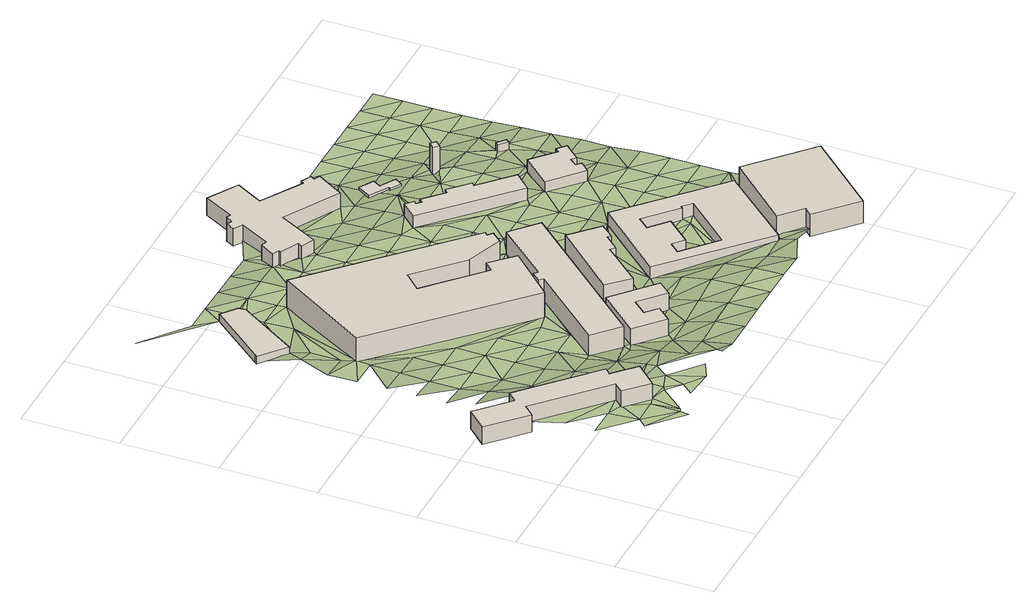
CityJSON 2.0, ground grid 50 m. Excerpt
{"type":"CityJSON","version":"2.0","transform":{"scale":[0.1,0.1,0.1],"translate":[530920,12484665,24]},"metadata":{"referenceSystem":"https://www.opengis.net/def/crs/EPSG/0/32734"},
"CityObjects":{
"building1":{"type":"Building","attributes":{"address":"Salt River Cape Town","building":"dormitory","building:levels":3,"beds":"45","residential":"university","building_height":9.7,"plus_code":"4FRW3F76+C26","ground_height":35.88,"roof_height":45.58},"geometry":[{"type":"Solid","lod":"1","boundaries":[[[[0,1,2,3]],[[1,4,5,2]],[[4,6,7,5]],[[6,8,9,7]],[[8,10,11,9]],[[10,12,13,11]],[[12,14,15,13]],[[14,16,17,15]],[[16,18,19,17]],[[18,20,21,19]],[[20,22,23,21]],[[22,0,3,23]],[[3,2,5,7,9,11,13,15,17,19,21,23]],[[22,20,18,16,14,12,10,8,6,4,1,0]]]]}]},
"building2":{"type":"Building","attributes":{"address":"352 Victoria Road Salt River Cape Town","building":"retail","building:levels":1,"building_height":4.1,"plus_code":"4FRW3F86+223","ground_height":28.42,"roof_height":32.52},"geometry":[{"type":"Solid","lod":"1","boundaries":[[[[24,25,26,27]],[[25,28,29,26]],[[28,30,31,29]],[[30,32,33,31]],[[32,34,35,33]],[[34,24,27,35]],[[27,26,29,31,33,35]],[[34,32,30,28,25,24]]]]}]},
"building3":{"type":"Building","attributes":{"address":"358 on Victoria Victoria Road Cape Town","building":"commercial","building:levels":5,"building_height":15.3,"plus_code":"4FRW3F76+Q4P","ground_height":28.44,"roof_height":43.74},"geometry":[{"type":"Solid","lod":"1","boundaries":[[[[36,37,38,39]],[[37,40,41,38]],[[40,42,43,41]],[[42,44,45,43]],[[44,46,47,45]],[[46,48,49,47]],[[48,50,51,49]],[[50,52,53,51]],[[52,54,55,53]],[[54,56,57,55]],[[56,58,59,57]],[[58,60,61,59]],[[60,36,39,61]],[[39,38,41,43,45,47,49,51,53,55,57,59,61]],[[60,58,56,54,52,50,48,46,44,42,40,37,36]]]]}]},
"building4":{"type":"Building","attributes":{"address":"Victoria Road Salt River Cape Town","building":"residential","building:levels":3,"building:flats":"25","residential":"student","building_height":9.7,"plus_code":"4FRW3F76+C8F","ground_height":29.13,"roof_height":38.83},"geometry":[{"type":"Solid","lod":"1","boundaries":[[[[62,63,64,65]],[[63,66,67,64]],[[66,68,69,67]],[[68,70,71,69]],[[70,72,73,71]],[[72,74,75,73]],[[74,76,77,75]],[[76,62,65,77]],[[65,64,67,69,71,73,75,77]],[[76,74,72,70,68,66,63,62]]]]}]},
"building5":{"type":"Building","attributes":{"address":"Victoria Road Salt River Cape Town","building":"residential","building:levels":4,"building:flats":"150","residential":"student","building_height":12.5,"plus_code":"4FRW3F76+G8G","ground_height":29.07,"roof_height":41.57},"geometry":[{"type":"Solid","lod":"1","boundaries":[[[[78,79,80,81]],[[79,82,83,80]],[[82,84,85,83]],[[84,86,87,85]],[[86,88,89,87]],[[88,90,91,89]],[[90,92,93,91]],[[92,78,81,93]],[[81,80,83,85,87,89,91,93]],[[92,90,88,86,84,82,79,78]]]]}]},
"building6":{"type":"Building","attributes":{"address":"Victoria Road Salt River Cape Town","building":"residential","building:levels":3,"building:flats":"25","residential":"student","building_height":9.7,"plus_code":"4FRW3F76+GFP","ground_height":29.16,"roof_height":38.86},"geometry":[{"type":"Solid","lod":"1","boundaries":[[[[94,95,96,97]],[[95,98,99,96]],[[98,100,101,99]],[[100,102,103,101]],[[102,104,105,103]],[[104,106,107,105]],[[106,108,109,107]],[[108,94,97,109]],[[97,96,99,101,103,105,107,109]],[[108,106,104,102,100,98,95,94]]]]}]},
"building7":{"type":"Building","attributes":{"address":"271 Victoria Road Salt River Cape Town","building":"commercial","building:levels":3,"building_height":9.7,"plus_code":"4FRW3F86+495","ground_height":25.04,"roof_height":34.74},"geometry":[{"type":"Solid","lod":"1","boundaries":[[[[110,111,112,113]],[[111,114,115,112]],[[114,116,117,115]],[[116,118,119,117]],[[118,120,121,119]],[[120,122,123,121]],[[122,124,125,123]],[[124,126,127,125]],[[126,128,129,127]],[[128,130,131,129]],[[130,132,133,131]],[[132,134,135,133]],[[134,136,137,135]],[[136,138,139,137]],[[138,140,141,139]],[[140,142,143,141]],[[142,144,145,143]],[[144,146,147,145]],[[146,148,149,147]],[[148,150,151,149]],[[150,152,153,151]],[[152,154,155,153]],[[154,156,157,155]],[[156,110,113,157]],[[113,112,115,117,119,121,123,125,127,129,131,133,135,137,139,141,143,145,147,149,151,153,155,157]],[[156,154,152,150,148,146,144,142,140,138,136,134,132,130,128,126,124,122,120,118,116,114,111,110]]]]}]},
"building8":{"type":"Building","attributes":{"building":"commercial","building:levels":2,"building_height":6.9,"plus_code":"4FRW3F76+CQF","ground_height":29.4,"roof_height":36.3},"geometry":[{"type":"Solid","lod":"1","boundaries":[[[[158,159,160,161]],[[159,162,163,160]],[[162,164,165,163]],[[164,158,161,165]],[[166,167,168,169]],[[167,170,171,168]],[[170,172,173,171]],[[172,174,175,173]],[[174,176,177,175]],[[176,178,179,177]],[[178,180,181,179]],[[180,182,183,181]],[[182,184,185,183]],[[184,166,169,185]],[[161,160,163,165],[169,168,171,173,175,177,179,181,183,185]],[[164,162,159,158],[184,182,180,178,176,174,172,170,167,166]]]]}]},
"building9":{"type":"Building","attributes":{"address":"Salt River Fire Station 346A Victoria Road Salt River 7925 Cape Town","building":"fire_station","building:levels":2,"amenity":"fire_station","operator":"City of Cape Town","building_height":6.9,"plus_code":"4FRW3F76+RH9","ground_height":28.48,"roof_height":35.38},"geometry":[{"type":"Solid","lod":"1","boundaries":[[[[186,187,188,189]],[[187,190,191,188]],[[190,192,193,191]],[[192,194,195,193]],[[194,196,197,195]],[[196,198,199,197]],[[198,200,201,199]],[[200,202,203,201]],[[202,204,205,203]],[[204,206,207,205]],[[206,208,209,207]],[[208,186,189,209]],[[189,188,191,193,195,197,199,201,203,205,207,209]],[[208,206,204,202,200,198,196,194,192,190,187,186]]]]}]},
"building10":{"type":"Building","attributes":{"building":"roof","building:levels":1,"building_height":1.3,"min_height":2.8,"plus_code":"4FRW3F76+XH5","ground_height":25.29,"roof_height":30.69,"bottom_roof_height":29.39},"geometry":[{"type":"Solid","lod":"1","boundaries":[[[[210,211,212,213]],[[211,214,215,212]],[[214,216,217,215]],[[216,218,219,217]],[[218,220,221,219]],[[220,222,223,221]],[[222,224,225,223]],[[224,210,213,225]],[[213,212,215,217,219,221,223,225]],[[224,222,220,218,216,214,211,210]]]]}]},
"building11":{"type":"Building","attributes":{"address":"Fairland House 364B Victoria Road Salt River Cape Town","building":"commercial","building:levels":4,"building_height":12.5,"plus_code":"4FRW3F76+7RX","ground_height":31.62,"roof_height":44.12},"geometry":[{"type":"Solid","lod":"1","boundaries":[[[[226,227,228,229]],[[227,230,231,228]],[[230,232,233,231]],[[232,234,235,233]],[[234,236,237,235]],[[236,226,229,237]],[[229,228,231,233,235,237]],[[236,234,232,230,227,226]]]]}]},
"building12":{"type":"Building","attributes":{"building":"tower","building:levels":5,"building_height":15.3,"plus_code":"4FRW3F76+WP2","ground_height":26.21,"roof_height":41.51},"geometry":[{"type":"Solid","lod":"1","boundaries":[[[[238,239,240,241]],[[239,242,243,240]],[[242,244,245,243]],[[244,238,241,245]],[[241,240,243,245]],[[244,242,239,238]]]]}]},
"building13":{"type":"Building","attributes":{"address":"Beth Uriel 289 Victoria Road Salt River 7925 Cape Town","building":"residential","building:levels":2,"beds":"30","amenity":"social_facility","social_facility":"shelter","building_height":6.9,"plus_code":"4FRW3F76+PQ3","ground_height":27.37,"roof_height":34.27},"geometry":[{"type":"Solid","lod":"1","boundaries":[[[[246,247,248,249]],[[247,250,251,248]],[[250,252,253,251]],[[252,254,255,253]],[[254,256,257,255]],[[256,258,259,257]],[[258,260,261,259]],[[260,262,263,261]],[[262,264,265,263]],[[264,246,249,265]],[[249,248,251,253,255,257,259,261,263,265]],[[264,262,260,258,256,254,252,250,247,246]]]]}]},
"building14":{"type":"Building","attributes":{"address":"Me’Kasi Coffee","building":"retail","building:levels":1,"amenity":"cafe","building_height":4.1,"plus_code":"4FRW3F76+RRF","ground_height":26.46,"roof_height":30.56},"geometry":[{"type":"Solid","lod":"1","boundaries":[[[[266,267,268,269]],[[267,270,271,268]],[[270,272,273,271]],[[272,266,269,273]],[[269,268,271,273]],[[272,270,267,266]]]]}]},
"terrain1":{"type":"TINRelief","geometry":[{"type":"CompositeSurface","lod":"1","boundaries":[[[274,275,276]],[[277,278,279]],[[274,280,281]],[[281,280,282]],[[275,277,279]],[[274,283,275]],[[284,285,286]],[[281,287,274]],[[287,283,274]],[[283,277,275]],[[288,287,281]],[[289,283,287]],[[287,288,289]],[[290,291,285]],[[292,285,284]],[[293,289,288]],[[292,284,294]],[[290,295,296]],[[297,290,285]],[[298,295,299]],[[289,293,300]],[[297,285,292]],[[301,289,300]],[[295,290,302]],[[299,303,304]],[[294,305,306]],[[307,300,293]],[[302,290,297]],[[306,305,301]],[[294,308,292]],[[304,303,309]],[[310,311,312]],[[313,314,307]],[[299,295,315]],[[306,308,294]],[[316,300,307]],[[300,316,301]],[[292,317,297]],[[315,295,302]],[[311,310,309]],[[308,317,292]],[[316,307,314]],[[318,303,299]],[[319,320,312]],[[301,321,306]],[[311,319,312]],[[322,302,297]],[[318,299,315]],[[323,301,316]],[[297,317,322]],[[303,324,309]],[[308,306,325]],[[326,327,320]],[[323,321,301]],[[316,314,328]],[[324,303,318]],[[311,309,324]],[[319,329,320]],[[315,302,330]],[[317,308,325]],[[302,322,331]],[[306,321,325]],[[329,326,320]],[[318,315,330]],[[302,331,330]],[[322,317,332]],[[333,311,324]],[[325,334,317]],[[335,319,311]],[[318,333,324]],[[321,323,336]],[[329,319,335]],[[331,322,332]],[[333,318,330]],[[332,317,334]],[[326,329,335]],[[321,336,325]],[[336,323,337]],[[323,338,337]],[[334,325,339]],[[331,340,330]],[[340,331,332]],[[334,339,332]],[[336,341,325]],[[325,342,339]],[[24,343,344]],[[345,333,330]],[[335,346,326]],[[342,325,341]],[[345,330,340]],[[311,333,347]],[[338,348,349]],[[326,346,32]],[[58,335,311]],[[338,350,337]],[[351,332,339]],[[337,352,336]],[[341,336,353]],[[340,332,351]],[[349,350,338]],[[352,337,350]],[[342,341,353]],[[352,353,336]],[[345,340,354]],[[343,24,355]],[[345,347,333]],[[351,354,340]],[[34,356,24]],[[346,335,58]],[[350,349,357]],[[24,356,355]],[[353,358,342]],[[359,353,352]],[[346,360,32]],[[361,352,350]],[[351,339,362]],[[345,354,347]],[[34,32,363]],[[34,363,356]],[[360,346,58]],[[357,361,350]],[[354,351,347]],[[356,363,355]],[[364,359,352]],[[363,32,360]],[[358,353,62]],[[352,361,364]],[[365,342,358]],[[359,364,68]],[[363,366,355]],[[357,367,361]],[[351,362,347]],[[368,360,58]],[[369,68,370]],[[370,72,369]],[[360,368,363]],[[371,372,373]],[[361,374,364]],[[368,58,375]],[[376,68,364]],[[358,62,365]],[[374,361,367]],[[375,58,377]],[[68,376,370]],[[366,363,378]],[[373,372,379]],[[72,370,376]],[[363,368,378]],[[380,347,362]],[[372,381,379]],[[347,380,382]],[[383,364,374]],[[364,383,376]],[[371,373,384]],[[62,95,365]],[[368,375,385]],[[58,386,377]],[[378,387,366]],[[388,374,367]],[[377,385,375]],[[95,62,389]],[[390,347,382]],[[373,379,384]],[[391,389,62]],[[383,392,376]],[[379,381,393]],[[342,365,92]],[[378,368,394]],[[391,376,392]],[[383,374,395]],[[385,396,368]],[[393,384,379]],[[388,395,374]],[[387,378,394]],[[396,394,368]],[[95,397,365]],[[398,390,382]],[[58,399,386]],[[400,385,377]],[[401,392,383]],[[391,402,389]],[[386,400,377]],[[395,401,383]],[[403,393,390]],[[391,392,404]],[[405,384,393]],[[385,406,396]],[[394,407,387]],[[402,391,408]],[[409,394,396]],[[388,410,395]],[[400,406,385]],[[401,404,392]],[[403,405,393]],[[394,409,411]],[[412,409,396]],[[402,413,389]],[[391,404,408]],[[390,405,403]],[[390,398,414]],[[394,415,407]],[[386,416,400]],[[401,395,417]],[[406,418,396]],[[396,418,412]],[[94,397,95]],[[416,386,419]],[[395,410,417]],[[420,409,412]],[[408,413,402]],[[415,421,407]],[[397,92,365]],[[386,399,419]],[[406,400,422]],[[404,401,423]],[[389,413,424]],[[405,390,414]],[[400,416,422]],[[417,423,401]],[[423,408,404]],[[412,418,425]],[[426,407,421]],[[418,406,427]],[[416,419,428]],[[410,429,417]],[[427,406,422]],[[399,430,431]],[[399,428,419]],[[414,431,405]],[[432,424,413]],[[425,418,433]],[[431,434,399]],[[413,408,435]],[[94,436,397]],[[434,431,414]],[[416,437,422]],[[423,417,438]],[[428,399,434]],[[427,433,418]],[[397,436,92]],[[413,435,432]],[[437,416,428]],[[438,417,429]],[[439,408,423]],[[433,440,425]],[[441,427,422]],[[442,432,435]],[[414,443,434]],[[444,425,440]],[[441,422,437]],[[434,445,428]],[[446,414,92]],[[436,94,92]],[[447,448,449]],[[446,443,414]],[[433,427,450]],[[438,439,423]],[[451,435,408]],[[437,428,445]],[[438,429,452]],[[427,441,450]],[[445,434,443]],[[447,449,453]],[[453,449,454]],[[94,455,92]],[[433,456,440]],[[441,437,457]],[[458,459,435]],[[455,94,459]],[[456,433,450]],[[446,92,460]],[[443,446,460]],[[461,437,445]],[[437,461,457]],[[452,439,438]],[[462,447,453]],[[435,451,458]],[[92,455,460]],[[440,463,444]],[[441,464,450]],[[464,441,457]],[[462,465,447]],[[459,458,451]],[[466,439,452]],[[443,467,445]],[[456,463,440]],[[460,468,443]],[[459,451,455]],[[454,469,453]],[[456,450,470]],[[471,439,466]],[[472,466,452]],[[461,445,467]],[[469,462,453]],[[473,474,475]],[[474,473,465]],[[457,461,467]],[[467,443,468]],[[464,470,450]],[[455,476,460]],[[471,466,472]],[[465,462,469]],[[451,476,455]],[[470,477,456]],[[472,478,471]],[[479,480,481]],[[477,463,456]],[[468,460,482]],[[475,474,483]],[[483,474,465]],[[479,481,484]],[[485,469,454]],[[476,482,460]],[[457,467,486]],[[483,465,469]],[[487,467,468]],[[464,479,488]],[[470,464,488]],[[488,479,484]],[[487,468,482]],[[471,489,439]],[[477,470,488]],[[490,491,484]],[[451,492,476]],[[469,485,483]],[[491,488,484]],[[493,483,485]],[[492,482,476]],[[491,490,494]],[[467,487,486]],[[495,492,451]],[[496,463,477]],[[497,498,499]],[[500,495,451]],[[488,501,477]],[[502,497,499]],[[496,503,463]],[[504,503,502]],[[487,482,505]],[[491,494,506]],[[477,501,496]],[[492,507,482]],[[508,494,509]],[[506,488,491]],[[505,486,487]],[[505,482,507]],[[510,497,502]],[[489,500,451]],[[506,494,508]],[[502,503,510]],[[190,509,511]],[[512,489,471]],[[488,513,501]],[[492,495,514]],[[500,515,495]],[[503,496,510]],[[505,190,486]],[[506,513,488]],[[516,508,509]],[[495,515,514]],[[516,509,190]],[[492,517,507]],[[518,496,501]],[[519,506,508]],[[507,517,505]],[[501,513,518]],[[492,514,517]],[[516,519,508]],[[496,520,510]],[[515,500,521]],[[506,238,513]],[[500,489,522]],[[190,505,246]],[[496,518,520]],[[522,521,500]],[[523,238,506]],[[190,246,516]],[[506,519,524]],[[523,506,524]],[[515,525,514]],[[513,238,244]],[[518,513,526]],[[527,510,520]],[[515,521,525]],[[519,516,528]],[[513,244,526]],[[489,512,529]],[[530,517,514]],[[522,489,529]],[[523,524,242]],[[516,246,528]],[[520,518,531]],[[521,522,529]],[[525,530,514]],[[526,244,242]],[[519,532,524]],[[512,533,529]],[[526,531,518]],[[534,535,536]],[[535,517,537]],[[534,536,538]],[[519,528,532]],[[520,539,527]],[[521,540,525]],[[530,537,517]],[[524,541,242]],[[542,528,246]],[[535,537,536]],[[531,539,520]],[[540,521,529]],[[526,242,543]],[[532,541,524]],[[528,542,544]],[[530,525,545]],[[543,531,526]],[[546,527,539]],[[537,547,536]],[[545,525,540]],[[541,543,242]],[[532,528,267]],[[548,536,547]],[[528,544,549]],[[541,532,550]],[[544,548,547]],[[539,531,551]],[[537,530,552]],[[528,549,267]],[[530,545,553]],[[550,532,267]],[[544,547,549]],[[550,272,541]],[[543,551,531]],[[547,537,552]],[[530,553,552]],[[554,546,539]],[[555,543,541]],[[272,555,541]],[[551,554,539]],[[549,556,267]],[[272,270,556]],[[270,267,556]],[[547,557,549]],[[552,558,547]],[[556,555,272]],[[554,559,546]],[[551,543,560]],[[549,557,556]],[[555,561,543]],[[557,547,558]],[[551,560,554]],[[543,561,560]],[[555,556,562]],[[556,557,562]],[[559,554,563]],[[561,555,564]],[[554,560,563]],[[562,564,555]],[[561,565,560]],[[563,566,559]],[[561,564,565]],[[560,567,563]],[[567,560,565]],[[568,566,563]],[[567,568,563]],[[566,568,569]]]}]}
},
"vertices":[
[7,889,127],[190,719,127],[190,719,224],[7,889,224],[239,771,127],[239,771,224],[573,461,127],[573,461,224],[530,415,127],[530,415,224],[645,309,127],[645,309,224],[748,418,127],[748,418,224],[637,522,127],[637,522,224],[666,553,127],[666,553,224],[308,885,127],[308,885,224],[265,839,127],[265,839,224],[102,990,127],[102,990,224],
[528,2445,52],[293,2164,52],[293,2164,93],[528,2445,93],[282,2149,52],[282,2149,93],[415,2043,52],[415,2043,93],[611,2346,52],[611,2346,93],[607,2382,52],[607,2382,93],
[1142,1069,53],[1365,1300,53],[1365,1300,206],[1142,1069,206],[1252,1412,53],[1252,1412,206],[1209,1368,53],[1209,1368,206],[934,1623,53],[934,1623,206],[1017,1707,53],[1017,1707,206],[1240,1492,53],[1240,1492,206],[1438,1424,53],[1438,1424,206],[1484,1477,53],[1484,1477,206],[1458,1499,53],[1458,1499,206],[1476,1514,53],[1476,1514,206],[756,2203,53],[756,2203,206],[457,1721,53],[457,1721,206],
[1281,821,60],[1095,613,60],[1095,613,157],[1281,821,157],[1237,487,60],[1237,487,157],[1300,558,60],[1300,558,157],[1240,612,60],[1240,612,157],[1301,681,60],[1301,681,157],[1430,567,60],[1430,567,157],[1490,635,60],[1490,635,157],
[1547,1438,59],[1309,1174,59],[1309,1174,184],[1547,1438,184],[1291,1190,59],[1291,1190,184],[1250,1145,59],[1250,1145,184],[1268,1129,59],[1268,1129,184],[931,755,59],[931,755,184],[1065,636,59],[1065,636,184],[1680,1318,59],[1680,1318,184],
[1666,1193,60],[1369,868,60],[1369,868,157],[1666,1193,157],[1473,766,60],[1473,766,157],[1642,956,60],[1642,956,157],[1665,936,60],[1665,936,157],[1730,1008,60],[1730,1008,157],[1747,995,60],[1747,995,157],[1804,1062,60],[1804,1062,157],
[1333,2857,19],[1250,2703,19],[1250,2703,116],[1333,2857,116],[1230,2711,19],[1230,2711,116],[1207,2676,19],[1207,2676,116],[1180,2690,19],[1180,2690,116],[1154,2645,19],[1154,2645,116],[1198,2618,19],[1198,2618,116],[1118,2464,19],[1118,2464,116],[1089,2474,19],[1089,2474,116],[1043,2397,19],[1043,2397,116],[1075,2383,19],[1075,2383,116],[1071,2370,19],[1071,2370,116],[1165,2323,19],[1165,2323,116],[1150,2302,19],[1150,2302,116],[1222,2268,19],[1222,2268,116],[1330,2473,19],[1330,2473,116],[1617,2307,19],[1617,2307,116],[1703,2448,19],[1703,2448,116],[1671,2463,19],[1671,2463,116],[1686,2484,19],[1686,2484,116],[1634,2510,19],[1634,2510,116],[1621,2495,19],[1621,2495,116],[1409,2624,19],[1409,2624,116],[1489,2765,19],[1489,2765,116],
[2095,302,62],[2418,666,62],[2418,666,131],[2095,302,131],[1946,1100,62],[1946,1100,131],[1624,745,62],[1624,745,131],[1956,942,62],[2117,798,62],[2117,798,131],[1956,942,131],[2125,807,62],[2125,807,131],[2170,766,62],[2170,766,131],[1955,527,62],[1955,527,131],[1786,678,62],[1786,678,131],[1831,729,62],[1831,729,131],[1886,680,62],[1886,680,131],[1998,805,62],[1998,805,131],[1906,886,62],[1906,886,131],
[1574,1920,53],[1992,1525,53],[1992,1525,122],[1574,1920,122],[2072,1609,53],[2072,1609,122],[1912,1760,53],[1912,1760,122],[1927,1776,53],[1927,1776,122],[1829,1869,53],[1829,1869,122],[1811,1850,53],[1811,1850,122],[1710,1945,53],[1710,1945,122],[1693,1927,53],[1693,1927,122],[1671,1948,53],[1671,1948,122],[1684,1962,53],[1684,1962,122],[1647,1997,53],[1647,1997,122],
[1820,2226,62],[1746,2270,62],[1746,2270,75],[1820,2226,75],[1703,2201,62],[1703,2201,75],[1802,2142,62],[1802,2142,75],[1797,2132,62],[1797,2132,75],[1851,2100,62],[1851,2100,75],[1875,2139,62],[1875,2139,75],[1796,2186,62],[1796,2186,75],
[2730,366,84],[2425,644,84],[2425,644,209],[2730,366,209],[2132,326,84],[2132,326,209],[2240,227,84],[2240,227,209],[2204,188,84],[2204,188,209],[2401,8,84],[2401,8,209],
[2036,2022,30],[2061,1998,30],[2061,1998,183],[2036,2022,183],[2087,2026,30],[2087,2026,183],[2063,2049,30],[2063,2049,183],
[2215,1622,42],[2083,1478,42],[2083,1478,111],[2215,1622,111],[2246,1333,42],[2246,1333,111],[2291,1380,42],[2291,1380,111],[2267,1403,42],[2267,1403,111],[2297,1439,42],[2297,1439,111],[2320,1419,42],[2320,1419,111],[2392,1498,42],[2392,1498,111],[2349,1536,42],[2349,1536,111],[2331,1517,42],[2331,1517,111],
[2316,1815,33],[2358,1779,33],[2358,1779,74],[2316,1815,74],[2374,1796,33],[2374,1796,74],[2331,1833,33],[2331,1833,74],
[462,293,141],[449,447,140],[299,447,140],[573,461,139],[239,771,140],[299,597,140],[423,250,141],[599,147,140],[590,101,140],[530,415,139],[308,885,138],[449,897,127],[299,897,138],[599,297,139],[615,155,140],[645,309,139],[449,1047,96],[299,1047,123],[599,747,100],[730,285,139],[666,553,129],[449,1197,70],[299,1197,86],[599,897,74],[299,1347,86],[449,1347,70],[750,297,139],[748,418,139],[599,1047,67],[449,1497,77],[299,1497,86],[637,522,129],[750,447,139],[805,219,140],[750,597,129],[449,1647,79],[299,1647,82],[457,1721,79],[299,1797,78],[755,162,140],[900,147,144],[599,1197,66],[838,326,138],[750,747,100],[599,1347,66],[449,1797,63],[368,1961,75],[900,447,131],[750,897,74],[902,397,131],[599,1497,66],[900,597,102],[415,2043,59],[299,2097,72],[991,191,142],[449,1947,64],[750,1197,66],[750,1047,67],[900,897,71],[750,1347,66],[900,747,76],[599,2097,59],[1050,447,107],[1050,297,133],[1132,194,134],[931,755,76],[900,1047,68],[1050,597,71],[1065,636,71],[449,2547,48],[207,2727,53],[900,1197,67],[599,2247,55],[1142,1069,72],[1122,162,142],[1200,147,134],[1200,297,106],[1050,897,72],[1200,447,70],[1095,613,71],[1050,1047,72],[599,2547,48],[599,2397,52],[1350,147,137],[1200,747,60],[1237,487,70],[750,2247,53],[1350,297,124],[1268,1129,67],[750,2397,52],[1350,447,78],[1350,897,60],[750,2547,43],[1500,147,138],[900,2247,53],[1240,612,61],[1350,597,60],[1017,1707,64],[934,1623,63],[1050,1647,64],[1500,297,131],[900,2097,53],[1430,567,70],[1050,1947,54],[900,2397,50],[1200,1497,65],[1250,1145,67],[1209,1368,67],[1291,1190,64],[1500,447,103],[1240,1492,65],[1050,2097,53],[1200,1797,55],[900,2547,38],[1650,147,140],[1473,766,61],[1365,1300,62],[1490,635,70],[1500,597,70],[1252,1412,67],[1043,2397,44],[1650,297,134],[1050,2247,49],[1500,1047,59],[1309,1174,64],[1476,1514,61],[1200,1947,54],[1650,447,126],[1500,747,61],[1350,1347,62],[1650,597,98],[1438,1424,61],[1200,2097,50],[1050,2547,33],[1624,745,66],[1071,2370,44],[1801,147,140],[1075,2383,44],[1150,2302,50],[1650,897,61],[1547,1438,61],[1089,2474,33],[1350,1797,56],[1801,297,134],[1200,2247,50],[1350,1647,62],[1165,2323,40],[1118,2464,44],[1350,1947,54],[1801,447,119],[1642,956,61],[1222,2268,50],[1198,2618,35],[1350,2097,50],[1500,1647,58],[1951,147,134],[1458,1499,61],[1484,1477,61],[1665,936,61],[1350,2247,43],[1500,1497,61],[1747,995,61],[1650,1197,60],[1500,1797,56],[1951,297,106],[2095,302,106],[1350,2397,37],[1500,1947,54],[1730,1008,61],[1650,1497,59],[1330,2473,31],[1650,1647,57],[1650,1347,59],[1886,680,69],[1831,729,68],[1786,678,68],[1500,2097,46],[1946,1100,66],[2095,207,134],[1951,597,74],[1955,527,74],[1801,1197,61],[1500,2247,37],[1574,1920,54],[1801,1047,61],[1804,1062,61],[1801,1347,58],[1650,1797,56],[1951,747,69],[1617,2307,37],[1647,1997,55],[1998,805,69],[2101,297,106],[1801,1647,58],[1801,1497,58],[2101,747,69],[1650,2097,49],[2132,326,106],[2204,188,129],[1906,886,70],[1951,897,70],[1956,942,70],[1951,1197,61],[1650,2247,37],[2240,227,109],[1684,1962,55],[1671,1948,55],[1693,1927,55],[1951,1347,59],[2117,798,69],[1710,1945,55],[2170,766,69],[1992,1525,59],[1951,1497,59],[1801,2097,45],[2418,666,88],[1811,1850,57],[1801,1947,55],[2101,1197,61],[2125,807,69],[1829,1869,57],[2101,1047,66],[1801,2397,14],[1650,2547,24],[1621,2495,24],[1634,2510,24],[2251,897,69],[1801,2247,21],[1686,2484,24],[1703,2448,27],[1671,2463,27],[2083,1478,59],[1951,1947,55],[2101,1347,59],[1951,1797,57],[1927,1776,57],[1801,2547,13],[1912,1760,57],[2425,644,88],[1951,2097,45],[2251,1197,62],[2251,1047,64],[2101,1647,53],[2246,1333,57],[1951,2247,21],[2101,1797,56],[1951,2397,14],[2401,897,65],[2401,747,71],[2061,1998,52],[2101,1947,52],[2401,1047,63],[2101,2097,30],[1951,2547,13],[2251,1647,42],[2552,747,67],[2401,1197,62],[2101,2247,16],[2251,1797,45],[2552,597,76],[2267,1403,57],[2291,1380,57],[2320,1419,57],[2401,1347,51],[2297,1439,57],[2101,2397,13],[2552,897,65],[2251,1947,39],[2331,1517,51],[2251,2097,16],[2349,1536,51],[2552,1047,64],[2101,2547,12],[2401,1497,51],[2392,1498,51],[2401,1647,36],[2316,1815,45],[2251,2247,13],[2552,1347,44],[2552,1197,59],[2251,2397,12],[2401,1947,22],[2401,1797,33],[2552,1647,32],[2552,1497,44],[2251,2547,11],[2401,2247,11],[2401,2097,13],[2552,1797,26],[2401,2397,11],[2552,1947,17],[2552,2097,12],[2401,2547,9],[2552,2247,10],[2552,2397,8],[2552,2547,7]
]}
